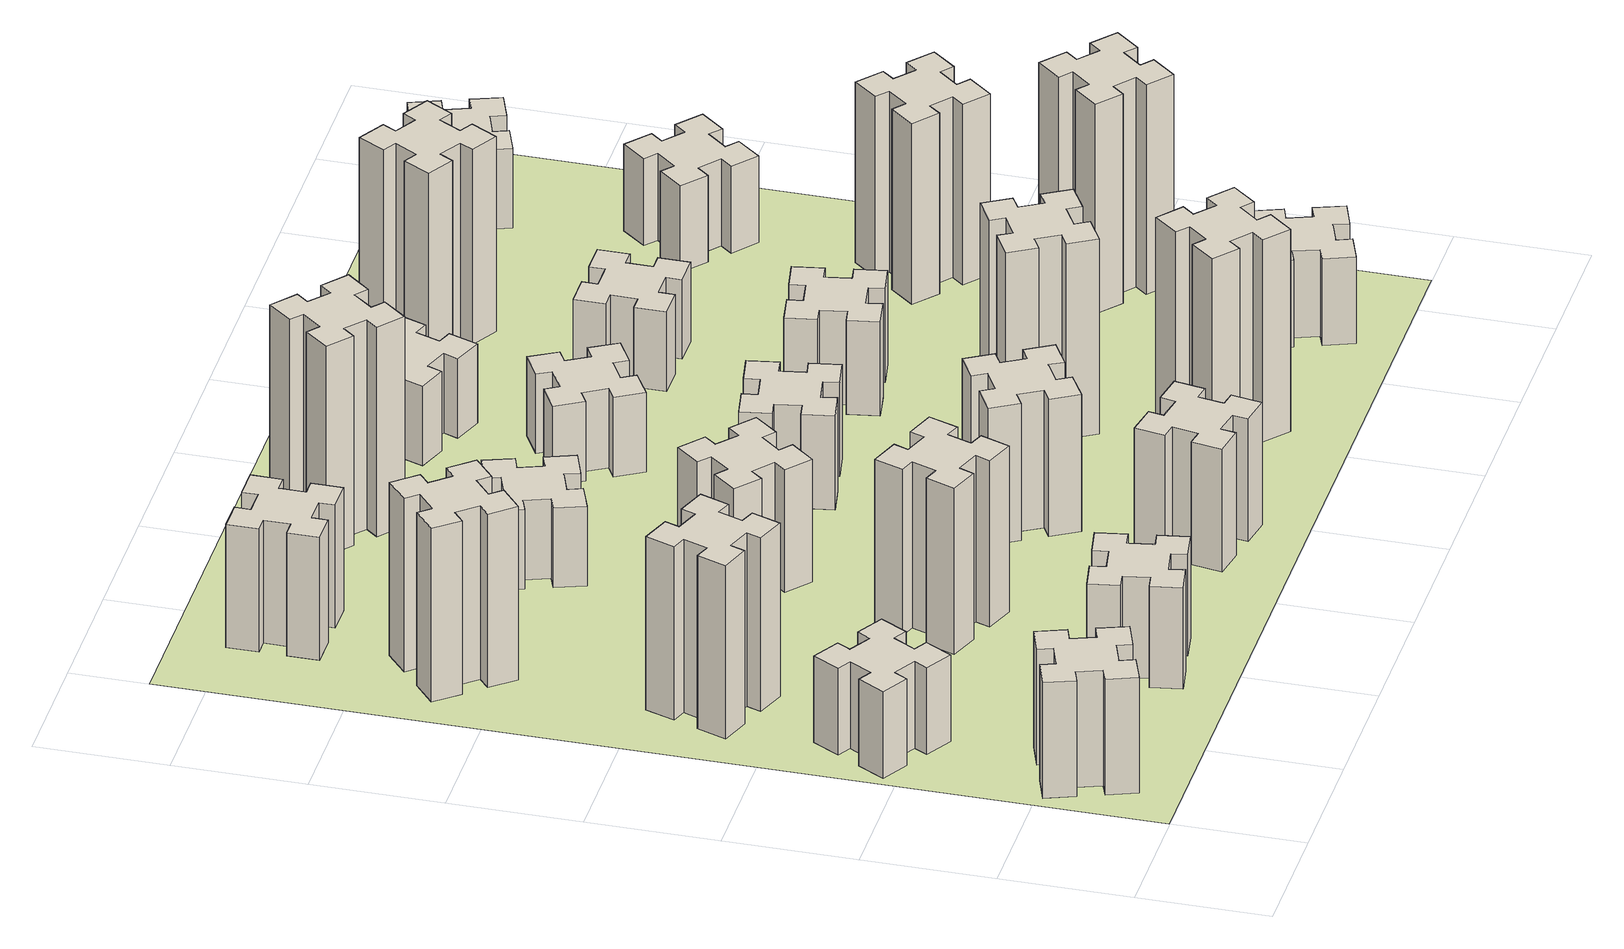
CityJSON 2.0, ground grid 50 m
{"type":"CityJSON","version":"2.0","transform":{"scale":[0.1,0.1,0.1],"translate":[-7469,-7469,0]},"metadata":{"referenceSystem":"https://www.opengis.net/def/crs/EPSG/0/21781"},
"CityObjects":{
"building1":{"type":"Building","attributes":{"class":"1000","function":"1000","usage":"1000","yearOfConstruction":2016,"roofType":"1000","measuredHeight":48,"storeysAboveGround":30,"storeysBelowGround":0},"geometry":[{"type":"Solid","lod":"1","boundaries":[[[[0,1,2,3,4,5,6,7,8,9,10,11,12,13,14,15,16,17,18,19]],[[17,16,20,21]],[[16,15,22,20]],[[15,14,23,22]],[[14,13,24,23]],[[13,12,25,24]],[[12,11,26,25]],[[11,10,27,26]],[[10,9,28,27]],[[9,8,29,28]],[[8,7,30,29]],[[7,6,31,30]],[[6,5,32,31]],[[5,4,33,32]],[[4,3,34,33]],[[3,2,35,34]],[[2,1,36,35]],[[1,0,37,36]],[[0,19,38,37]],[[19,18,39,38]],[[18,17,21,39]],[[24,25,26,27,28,29,30,31,32,33,34,35,36,37,38,39,21,20,22,23]]]]}]},
"building2":{"type":"Building","attributes":{"class":"1000","function":"1000","usage":"1000","yearOfConstruction":2016,"roofType":"1000","measuredHeight":36,"storeysAboveGround":30,"storeysBelowGround":0},"geometry":[{"type":"Solid","lod":"1","boundaries":[[[[40,41,42,43,44,45,46,47,48,49,50,51,52,53,54,55,56,57,58,59]],[[57,56,60,61]],[[56,55,62,60]],[[55,54,63,62]],[[54,53,64,63]],[[53,52,65,64]],[[52,51,66,65]],[[51,50,67,66]],[[50,49,68,67]],[[49,48,69,68]],[[48,47,70,69]],[[47,46,71,70]],[[46,45,72,71]],[[45,44,73,72]],[[44,43,74,73]],[[43,42,75,74]],[[42,41,76,75]],[[41,40,77,76]],[[40,59,78,77]],[[59,58,79,78]],[[58,57,61,79]],[[64,65,66,67,68,69,70,71,72,73,74,75,76,77,78,79,61,60,62,63]]]]}]},
"building3":{"type":"Building","attributes":{"class":"1000","function":"1000","usage":"1000","yearOfConstruction":2016,"roofType":"1000","measuredHeight":72,"storeysAboveGround":30,"storeysBelowGround":0},"geometry":[{"type":"Solid","lod":"1","boundaries":[[[[80,81,82,83,84,85,86,87,88,89,90,91,92,93,94,95,96,97,98,99]],[[97,96,100,101]],[[96,95,102,100]],[[95,94,103,102]],[[94,93,104,103]],[[93,92,105,104]],[[92,91,106,105]],[[91,90,107,106]],[[90,89,108,107]],[[89,88,109,108]],[[88,87,110,109]],[[87,86,111,110]],[[86,85,112,111]],[[85,84,113,112]],[[84,83,114,113]],[[83,82,115,114]],[[82,81,116,115]],[[81,80,117,116]],[[80,99,118,117]],[[99,98,119,118]],[[98,97,101,119]],[[104,105,106,107,108,109,110,111,112,113,114,115,116,117,118,119,101,100,102,103]]]]}]},
"building4":{"type":"Building","attributes":{"class":"1000","function":"1000","usage":"1000","yearOfConstruction":2016,"roofType":"1000","measuredHeight":42,"storeysAboveGround":30,"storeysBelowGround":0},"geometry":[{"type":"Solid","lod":"1","boundaries":[[[[120,121,122,123,124,125,126,127,128,129,130,131,132,133,134,135,136,137,138,139]],[[137,136,140,141]],[[136,135,142,140]],[[135,134,143,142]],[[134,133,144,143]],[[133,132,145,144]],[[132,131,146,145]],[[131,130,147,146]],[[130,129,148,147]],[[129,128,149,148]],[[128,127,150,149]],[[127,126,151,150]],[[126,125,152,151]],[[125,124,153,152]],[[124,123,154,153]],[[123,122,155,154]],[[122,121,156,155]],[[121,120,157,156]],[[120,139,158,157]],[[139,138,159,158]],[[138,137,141,159]],[[144,145,146,147,148,149,150,151,152,153,154,155,156,157,158,159,141,140,142,143]]]]}]},
"building5":{"type":"Building","attributes":{"class":"1000","function":"1000","usage":"1000","yearOfConstruction":2016,"roofType":"1000","measuredHeight":72,"storeysAboveGround":30,"storeysBelowGround":0},"geometry":[{"type":"Solid","lod":"1","boundaries":[[[[160,161,162,163,164,165,166,167,168,169,170,171,172,173,174,175,176,177,178,179]],[[177,176,180,181]],[[176,175,182,180]],[[175,174,183,182]],[[174,173,184,183]],[[173,172,185,184]],[[172,171,186,185]],[[171,170,187,186]],[[170,169,188,187]],[[169,168,189,188]],[[168,167,190,189]],[[167,166,191,190]],[[166,165,192,191]],[[165,164,193,192]],[[164,163,194,193]],[[163,162,195,194]],[[162,161,196,195]],[[161,160,197,196]],[[160,179,198,197]],[[179,178,199,198]],[[178,177,181,199]],[[184,185,186,187,188,189,190,191,192,193,194,195,196,197,198,199,181,180,182,183]]]]}]},
"building6":{"type":"Building","attributes":{"class":"1000","function":"1000","usage":"1000","yearOfConstruction":2016,"roofType":"1000","measuredHeight":69,"storeysAboveGround":30,"storeysBelowGround":0},"geometry":[{"type":"Solid","lod":"1","boundaries":[[[[200,201,202,203,204,205,206,207,208,209,210,211,212,213,214,215,216,217,218,219]],[[217,216,220,221]],[[216,215,222,220]],[[215,214,223,222]],[[214,213,224,223]],[[213,212,225,224]],[[212,211,226,225]],[[211,210,227,226]],[[210,209,228,227]],[[209,208,229,228]],[[208,207,230,229]],[[207,206,231,230]],[[206,205,232,231]],[[205,204,233,232]],[[204,203,234,233]],[[203,202,235,234]],[[202,201,236,235]],[[201,200,237,236]],[[200,219,238,237]],[[219,218,239,238]],[[218,217,221,239]],[[224,225,226,227,228,229,230,231,232,233,234,235,236,237,238,239,221,220,222,223]]]]}]},
"building7":{"type":"Building","attributes":{"class":"1000","function":"1000","usage":"1000","yearOfConstruction":2016,"roofType":"1000","measuredHeight":51,"storeysAboveGround":30,"storeysBelowGround":0},"geometry":[{"type":"Solid","lod":"1","boundaries":[[[[240,241,242,243,244,245,246,247,248,249,250,251,252,253,254,255,256,257,258,259]],[[257,256,260,261]],[[256,255,262,260]],[[255,254,263,262]],[[254,253,264,263]],[[253,252,265,264]],[[252,251,266,265]],[[251,250,267,266]],[[250,249,268,267]],[[249,248,269,268]],[[248,247,270,269]],[[247,246,271,270]],[[246,245,272,271]],[[245,244,273,272]],[[244,243,274,273]],[[243,242,275,274]],[[242,241,276,275]],[[241,240,277,276]],[[240,259,278,277]],[[259,258,279,278]],[[258,257,261,279]],[[264,265,266,267,268,269,270,271,272,273,274,275,276,277,278,279,261,260,262,263]]]]}]},
"building8":{"type":"Building","attributes":{"class":"1000","function":"1000","usage":"1000","yearOfConstruction":2016,"roofType":"1000","measuredHeight":51,"storeysAboveGround":30,"storeysBelowGround":0},"geometry":[{"type":"Solid","lod":"1","boundaries":[[[[280,281,282,283,284,285,286,287,288,289,290,291,292,293,294,295,296,297,298,299]],[[297,296,300,301]],[[296,295,302,300]],[[295,294,303,302]],[[294,293,304,303]],[[293,292,305,304]],[[292,291,306,305]],[[291,290,307,306]],[[290,289,308,307]],[[289,288,309,308]],[[288,287,310,309]],[[287,286,311,310]],[[286,285,312,311]],[[285,284,313,312]],[[284,283,314,313]],[[283,282,315,314]],[[282,281,316,315]],[[281,280,317,316]],[[280,299,318,317]],[[299,298,319,318]],[[298,297,301,319]],[[304,305,306,307,308,309,310,311,312,313,314,315,316,317,318,319,301,300,302,303]]]]}]},
"building9":{"type":"Building","attributes":{"class":"1000","function":"1000","usage":"1000","yearOfConstruction":2016,"roofType":"1000","measuredHeight":33,"storeysAboveGround":30,"storeysBelowGround":0},"geometry":[{"type":"Solid","lod":"1","boundaries":[[[[320,321,322,323,324,325,326,327,328,329,330,331,332,333,334,335,336,337,338,339]],[[337,336,340,341]],[[336,335,342,340]],[[335,334,343,342]],[[334,333,344,343]],[[333,332,345,344]],[[332,331,346,345]],[[331,330,347,346]],[[330,329,348,347]],[[329,328,349,348]],[[328,327,350,349]],[[327,326,351,350]],[[326,325,352,351]],[[325,324,353,352]],[[324,323,354,353]],[[323,322,355,354]],[[322,321,356,355]],[[321,320,357,356]],[[320,339,358,357]],[[339,338,359,358]],[[338,337,341,359]],[[344,345,346,347,348,349,350,351,352,353,354,355,356,357,358,359,341,340,342,343]]]]}]},
"building10":{"type":"Building","attributes":{"class":"1000","function":"1000","usage":"1000","yearOfConstruction":2016,"roofType":"1000","measuredHeight":51,"storeysAboveGround":30,"storeysBelowGround":0},"geometry":[{"type":"Solid","lod":"1","boundaries":[[[[360,361,362,363,364,365,366,367,368,369,370,371,372,373,374,375,376,377,378,379]],[[377,376,380,381]],[[376,375,382,380]],[[375,374,383,382]],[[374,373,384,383]],[[373,372,385,384]],[[372,371,386,385]],[[371,370,387,386]],[[370,369,388,387]],[[369,368,389,388]],[[368,367,390,389]],[[367,366,391,390]],[[366,365,392,391]],[[365,364,393,392]],[[364,363,394,393]],[[363,362,395,394]],[[362,361,396,395]],[[361,360,397,396]],[[360,379,398,397]],[[379,378,399,398]],[[378,377,381,399]],[[384,385,386,387,388,389,390,391,392,393,394,395,396,397,398,399,381,380,382,383]]]]}]},
"building11":{"type":"Building","attributes":{"class":"1000","function":"1000","usage":"1000","yearOfConstruction":2016,"roofType":"1000","measuredHeight":57,"storeysAboveGround":30,"storeysBelowGround":0},"geometry":[{"type":"Solid","lod":"1","boundaries":[[[[400,401,402,403,404,405,406,407,408,409,410,411,412,413,414,415,416,417,418,419]],[[417,416,420,421]],[[416,415,422,420]],[[415,414,423,422]],[[414,413,424,423]],[[413,412,425,424]],[[412,411,426,425]],[[411,410,427,426]],[[410,409,428,427]],[[409,408,429,428]],[[408,407,430,429]],[[407,406,431,430]],[[406,405,432,431]],[[405,404,433,432]],[[404,403,434,433]],[[403,402,435,434]],[[402,401,436,435]],[[401,400,437,436]],[[400,419,438,437]],[[419,418,439,438]],[[418,417,421,439]],[[424,425,426,427,428,429,430,431,432,433,434,435,436,437,438,439,421,420,422,423]]]]}]},
"building12":{"type":"Building","attributes":{"class":"1000","function":"1000","usage":"1000","yearOfConstruction":2016,"roofType":"1000","measuredHeight":87,"storeysAboveGround":30,"storeysBelowGround":0},"geometry":[{"type":"Solid","lod":"1","boundaries":[[[[440,441,442,443,444,445,446,447,448,449,450,451,452,453,454,455,456,457,458,459]],[[457,456,460,461]],[[456,455,462,460]],[[455,454,463,462]],[[454,453,464,463]],[[453,452,465,464]],[[452,451,466,465]],[[451,450,467,466]],[[450,449,468,467]],[[449,448,469,468]],[[448,447,470,469]],[[447,446,471,470]],[[446,445,472,471]],[[445,444,473,472]],[[444,443,474,473]],[[443,442,475,474]],[[442,441,476,475]],[[441,440,477,476]],[[440,459,478,477]],[[459,458,479,478]],[[458,457,461,479]],[[464,465,466,467,468,469,470,471,472,473,474,475,476,477,478,479,461,460,462,463]]]]}]},
"building13":{"type":"Building","attributes":{"class":"1000","function":"1000","usage":"1000","yearOfConstruction":2016,"roofType":"1000","measuredHeight":39,"storeysAboveGround":30,"storeysBelowGround":0},"geometry":[{"type":"Solid","lod":"1","boundaries":[[[[480,481,482,483,484,485,486,487,488,489,490,491,492,493,494,495,496,497,498,499]],[[497,496,500,501]],[[496,495,502,500]],[[495,494,503,502]],[[494,493,504,503]],[[493,492,505,504]],[[492,491,506,505]],[[491,490,507,506]],[[490,489,508,507]],[[489,488,509,508]],[[488,487,510,509]],[[487,486,511,510]],[[486,485,512,511]],[[485,484,513,512]],[[484,483,514,513]],[[483,482,515,514]],[[482,481,516,515]],[[481,480,517,516]],[[480,499,518,517]],[[499,498,519,518]],[[498,497,501,519]],[[504,505,506,507,508,509,510,511,512,513,514,515,516,517,518,519,501,500,502,503]]]]}]},
"building14":{"type":"Building","attributes":{"class":"1000","function":"1000","usage":"1000","yearOfConstruction":2016,"roofType":"1000","measuredHeight":33,"storeysAboveGround":30,"storeysBelowGround":0},"geometry":[{"type":"Solid","lod":"1","boundaries":[[[[520,521,522,523,524,525,526,527,528,529,530,531,532,533,534,535,536,537,538,539]],[[537,536,540,541]],[[536,535,542,540]],[[535,534,543,542]],[[534,533,544,543]],[[533,532,545,544]],[[532,531,546,545]],[[531,530,547,546]],[[530,529,548,547]],[[529,528,549,548]],[[528,527,550,549]],[[527,526,551,550]],[[526,525,552,551]],[[525,524,553,552]],[[524,523,554,553]],[[523,522,555,554]],[[522,521,556,555]],[[521,520,557,556]],[[520,539,558,557]],[[539,538,559,558]],[[538,537,541,559]],[[544,545,546,547,548,549,550,551,552,553,554,555,556,557,558,559,541,540,542,543]]]]}]},
"building15":{"type":"Building","attributes":{"class":"1000","function":"1000","usage":"1000","yearOfConstruction":2016,"roofType":"1000","measuredHeight":84,"storeysAboveGround":30,"storeysBelowGround":0},"geometry":[{"type":"Solid","lod":"1","boundaries":[[[[560,561,562,563,564,565,566,567,568,569,570,571,572,573,574,575,576,577,578,579]],[[577,576,580,581]],[[576,575,582,580]],[[575,574,583,582]],[[574,573,584,583]],[[573,572,585,584]],[[572,571,586,585]],[[571,570,587,586]],[[570,569,588,587]],[[569,568,589,588]],[[568,567,590,589]],[[567,566,591,590]],[[566,565,592,591]],[[565,564,593,592]],[[564,563,594,593]],[[563,562,595,594]],[[562,561,596,595]],[[561,560,597,596]],[[560,579,598,597]],[[579,578,599,598]],[[578,577,581,599]],[[584,585,586,587,588,589,590,591,592,593,594,595,596,597,598,599,581,580,582,583]]]]}]},
"building16":{"type":"Building","attributes":{"class":"1000","function":"1000","usage":"1000","yearOfConstruction":2016,"roofType":"1000","measuredHeight":33,"storeysAboveGround":30,"storeysBelowGround":0},"geometry":[{"type":"Solid","lod":"1","boundaries":[[[[600,601,602,603,604,605,606,607,608,609,610,611,612,613,614,615,616,617,618,619]],[[617,616,620,621]],[[616,615,622,620]],[[615,614,623,622]],[[614,613,624,623]],[[613,612,625,624]],[[612,611,626,625]],[[611,610,627,626]],[[610,609,628,627]],[[609,608,629,628]],[[608,607,630,629]],[[607,606,631,630]],[[606,605,632,631]],[[605,604,633,632]],[[604,603,634,633]],[[603,602,635,634]],[[602,601,636,635]],[[601,600,637,636]],[[600,619,638,637]],[[619,618,639,638]],[[618,617,621,639]],[[624,625,626,627,628,629,630,631,632,633,634,635,636,637,638,639,621,620,622,623]]]]}]},
"building17":{"type":"Building","attributes":{"class":"1000","function":"1000","usage":"1000","yearOfConstruction":2016,"roofType":"1000","measuredHeight":81,"storeysAboveGround":30,"storeysBelowGround":0},"geometry":[{"type":"Solid","lod":"1","boundaries":[[[[640,641,642,643,644,645,646,647,648,649,650,651,652,653,654,655,656,657,658,659]],[[657,656,660,661]],[[656,655,662,660]],[[655,654,663,662]],[[654,653,664,663]],[[653,652,665,664]],[[652,651,666,665]],[[651,650,667,666]],[[650,649,668,667]],[[649,648,669,668]],[[648,647,670,669]],[[647,646,671,670]],[[646,645,672,671]],[[645,644,673,672]],[[644,643,674,673]],[[643,642,675,674]],[[642,641,676,675]],[[641,640,677,676]],[[640,659,678,677]],[[659,658,679,678]],[[658,657,661,679]],[[664,665,666,667,668,669,670,671,672,673,674,675,676,677,678,679,661,660,662,663]]]]}]},
"building18":{"type":"Building","attributes":{"class":"1000","function":"1000","usage":"1000","yearOfConstruction":2016,"roofType":"1000","measuredHeight":39,"storeysAboveGround":30,"storeysBelowGround":0},"geometry":[{"type":"Solid","lod":"1","boundaries":[[[[680,681,682,683,684,685,686,687,688,689,690,691,692,693,694,695,696,697,698,699]],[[697,696,700,701]],[[696,695,702,700]],[[695,694,703,702]],[[694,693,704,703]],[[693,692,705,704]],[[692,691,706,705]],[[691,690,707,706]],[[690,689,708,707]],[[689,688,709,708]],[[688,687,710,709]],[[687,686,711,710]],[[686,685,712,711]],[[685,684,713,712]],[[684,683,714,713]],[[683,682,715,714]],[[682,681,716,715]],[[681,680,717,716]],[[680,699,718,717]],[[699,698,719,718]],[[698,697,701,719]],[[704,705,706,707,708,709,710,711,712,713,714,715,716,717,718,719,701,700,702,703]]]]}]},
"building19":{"type":"Building","attributes":{"class":"1000","function":"1000","usage":"1000","yearOfConstruction":2016,"roofType":"1000","measuredHeight":33,"storeysAboveGround":30,"storeysBelowGround":0},"geometry":[{"type":"Solid","lod":"1","boundaries":[[[[720,721,722,723,724,725,726,727,728,729,730,731,732,733,734,735,736,737,738,739]],[[737,736,740,741]],[[736,735,742,740]],[[735,734,743,742]],[[734,733,744,743]],[[733,732,745,744]],[[732,731,746,745]],[[731,730,747,746]],[[730,729,748,747]],[[729,728,749,748]],[[728,727,750,749]],[[727,726,751,750]],[[726,725,752,751]],[[725,724,753,752]],[[724,723,754,753]],[[723,722,755,754]],[[722,721,756,755]],[[721,720,757,756]],[[720,739,758,757]],[[739,738,759,758]],[[738,737,741,759]],[[744,745,746,747,748,749,750,751,752,753,754,755,756,757,758,759,741,740,742,743]]]]}]},
"building20":{"type":"Building","attributes":{"class":"1000","function":"1000","usage":"1000","yearOfConstruction":2016,"roofType":"1000","measuredHeight":36,"storeysAboveGround":30,"storeysBelowGround":0},"geometry":[{"type":"Solid","lod":"1","boundaries":[[[[760,761,762,763,764,765,766,767,768,769,770,771,772,773,774,775,776,777,778,779]],[[777,776,780,781]],[[776,775,782,780]],[[775,774,783,782]],[[774,773,784,783]],[[773,772,785,784]],[[772,771,786,785]],[[771,770,787,786]],[[770,769,788,787]],[[769,768,789,788]],[[768,767,790,789]],[[767,766,791,790]],[[766,765,792,791]],[[765,764,793,792]],[[764,763,794,793]],[[763,762,795,794]],[[762,761,796,795]],[[761,760,797,796]],[[760,779,798,797]],[[779,778,799,798]],[[778,777,781,799]],[[784,785,786,787,788,789,790,791,792,793,794,795,796,797,798,799,781,780,782,783]]]]}]},
"building21":{"type":"Building","attributes":{"class":"1000","function":"1000","usage":"1000","yearOfConstruction":2016,"roofType":"1000","measuredHeight":81,"storeysAboveGround":30,"storeysBelowGround":0},"geometry":[{"type":"Solid","lod":"1","boundaries":[[[[800,801,802,803,804,805,806,807,808,809,810,811,812,813,814,815,816,817,818,819]],[[817,816,820,821]],[[816,815,822,820]],[[815,814,823,822]],[[814,813,824,823]],[[813,812,825,824]],[[812,811,826,825]],[[811,810,827,826]],[[810,809,828,827]],[[809,808,829,828]],[[808,807,830,829]],[[807,806,831,830]],[[806,805,832,831]],[[805,804,833,832]],[[804,803,834,833]],[[803,802,835,834]],[[802,801,836,835]],[[801,800,837,836]],[[800,819,838,837]],[[819,818,839,838]],[[818,817,821,839]],[[824,825,826,827,828,829,830,831,832,833,834,835,836,837,838,839,821,820,822,823]]]]}]},
"building22":{"type":"Building","attributes":{"class":"1000","function":"1000","usage":"1000","yearOfConstruction":2016,"roofType":"1000","measuredHeight":87,"storeysAboveGround":30,"storeysBelowGround":0},"geometry":[{"type":"Solid","lod":"1","boundaries":[[[[840,841,842,843,844,845,846,847,848,849,850,851,852,853,854,855,856,857,858,859]],[[857,856,860,861]],[[856,855,862,860]],[[855,854,863,862]],[[854,853,864,863]],[[853,852,865,864]],[[852,851,866,865]],[[851,850,867,866]],[[850,849,868,867]],[[849,848,869,868]],[[848,847,870,869]],[[847,846,871,870]],[[846,845,872,871]],[[845,844,873,872]],[[844,843,874,873]],[[843,842,875,874]],[[842,841,876,875]],[[841,840,877,876]],[[840,859,878,877]],[[859,858,879,878]],[[858,857,861,879]],[[864,865,866,867,868,869,870,871,872,873,874,875,876,877,878,879,861,860,862,863]]]]}]},
"building23":{"type":"Building","attributes":{"class":"1000","function":"1000","usage":"1000","yearOfConstruction":2016,"roofType":"1000","measuredHeight":75,"storeysAboveGround":30,"storeysBelowGround":0},"geometry":[{"type":"Solid","lod":"1","boundaries":[[[[880,881,882,883,884,885,886,887,888,889,890,891,892,893,894,895,896,897,898,899]],[[897,896,900,901]],[[896,895,902,900]],[[895,894,903,902]],[[894,893,904,903]],[[893,892,905,904]],[[892,891,906,905]],[[891,890,907,906]],[[890,889,908,907]],[[889,888,909,908]],[[888,887,910,909]],[[887,886,911,910]],[[886,885,912,911]],[[885,884,913,912]],[[884,883,914,913]],[[883,882,915,914]],[[882,881,916,915]],[[881,880,917,916]],[[880,899,918,917]],[[899,898,919,918]],[[898,897,901,919]],[[904,905,906,907,908,909,910,911,912,913,914,915,916,917,918,919,901,900,902,903]]]]}]},
"building24":{"type":"Building","attributes":{"class":"1000","function":"1000","usage":"1000","yearOfConstruction":2016,"roofType":"1000","measuredHeight":36,"storeysAboveGround":30,"storeysBelowGround":0},"geometry":[{"type":"Solid","lod":"1","boundaries":[[[[920,921,922,923,924,925,926,927,928,929,930,931,932,933,934,935,936,937,938,939]],[[937,936,940,941]],[[936,935,942,940]],[[935,934,943,942]],[[934,933,944,943]],[[933,932,945,944]],[[932,931,946,945]],[[931,930,947,946]],[[930,929,948,947]],[[929,928,949,948]],[[928,927,950,949]],[[927,926,951,950]],[[926,925,952,951]],[[925,924,953,952]],[[924,923,954,953]],[[923,922,955,954]],[[922,921,956,955]],[[921,920,957,956]],[[920,939,958,957]],[[939,938,959,958]],[[938,937,941,959]],[[944,945,946,947,948,949,950,951,952,953,954,955,956,957,958,959,941,940,942,943]]]]}]},
"building25":{"type":"Building","attributes":{"class":"1000","function":"1000","usage":"1000","yearOfConstruction":2016,"roofType":"1000","measuredHeight":33,"storeysAboveGround":30,"storeysBelowGround":0},"geometry":[{"type":"Solid","lod":"1","boundaries":[[[[960,961,962,963,964,965,966,967,968,969,970,971,972,973,974,975,976,977,978,979]],[[977,976,980,981]],[[976,975,982,980]],[[975,974,983,982]],[[974,973,984,983]],[[973,972,985,984]],[[972,971,986,985]],[[971,970,987,986]],[[970,969,988,987]],[[969,968,989,988]],[[968,967,990,989]],[[967,966,991,990]],[[966,965,992,991]],[[965,964,993,992]],[[964,963,994,993]],[[963,962,995,994]],[[962,961,996,995]],[[961,960,997,996]],[[960,979,998,997]],[[979,978,999,998]],[[978,977,981,999]],[[984,985,986,987,988,989,990,991,992,993,994,995,996,997,998,999,981,980,982,983]]]]}]},
"landuse1":{"type":"LandUse","attributes":{"name":"plot1","function":"1010"},"geometry":[{"type":"MultiSurface","lod":"1","boundaries":[[[1000,1001,1002,1003]]]}]}
},
"vertices":[
[266,255,0],[360,289,0],[380,233,0],[493,274,0],[452,387,0],[396,366,0],[362,460,0],[418,480,0],[377,593,0],[264,552,0],[285,496,0],[191,462,0],[170,518,0],[57,477,0],[99,364,0],[155,385,0],[189,291,0],[133,270,0],[174,157,0],[287,199,0],[189,291,480],[133,270,480],[155,385,480],[99,364,480],[57,477,480],[170,518,480],[191,462,480],[285,496,480],[264,552,480],[377,593,480],[418,480,480],[362,460,480],[396,366,480],[452,387,480],[493,274,480],[380,233,480],[360,289,480],[266,255,480],[287,199,480],[174,157,480],
[205,1214,0],[155,1127,0],[103,1157,0],[43,1053,0],[147,993,0],[177,1045,0],[264,995,0],[234,943,0],[338,883,0],[398,987,0],[346,1017,0],[396,1104,0],[448,1074,0],[508,1178,0],[404,1238,0],[374,1186,0],[287,1236,0],[317,1288,0],[213,1348,0],[153,1244,0],[287,1236,360],[317,1288,360],[374,1186,360],[404,1238,360],[508,1178,360],[448,1074,360],[396,1104,360],[346,1017,360],[398,987,360],[338,883,360],[234,943,360],[264,995,360],[177,1045,360],[147,993,360],[43,1053,360],[103,1157,360],[155,1127,360],[205,1214,360],[153,1244,360],[213,1348,360],
[291,1669,0],[385,1635,0],[364,1579,0],[477,1537,0],[518,1650,0],[462,1671,0],[496,1765,0],[552,1744,0],[593,1857,0],[480,1898,0],[460,1842,0],[366,1876,0],[387,1932,0],[274,1973,0],[233,1860,0],[289,1840,0],[255,1746,0],[199,1767,0],[157,1654,0],[270,1613,0],[255,1746,720],[199,1767,720],[289,1840,720],[233,1860,720],[274,1973,720],[387,1932,720],[366,1876,720],[460,1842,720],[480,1898,720],[593,1857,720],[552,1744,720],[496,1765,720],[462,1671,720],[518,1650,720],[477,1537,720],[364,1579,720],[385,1635,720],[291,1669,720],[270,1613,720],[157,1654,720],
[898,405,0],[916,307,0],[857,297,0],[877,178,0],[996,199,0],[985,258,0],[1084,276,0],[1094,217,0],[1212,237,0],[1191,356,0],[1132,345,0],[1115,444,0],[1174,454,0],[1153,572,0],[1035,551,0],[1045,492,0],[947,475,0],[937,534,0],[818,513,0],[839,395,0],[947,475,420],[937,534,420],[1045,492,420],[1035,551,420],[1153,572,420],[1174,454,420],[1115,444,420],[1132,345,420],[1191,356,420],[1212,237,420],[1094,217,420],[1084,276,420],[985,258,420],[996,199,420],[877,178,420],[857,297,420],[916,307,420],[898,405,420],[839,395,420],[818,513,420],
[259,2663,0],[323,2586,0],[277,2548,0],[354,2456,0],[446,2533,0],[408,2579,0],[484,2643,0],[523,2597,0],[615,2674,0],[538,2766,0],[492,2728,0],[427,2804,0],[473,2843,0],[396,2935,0],[304,2858,0],[343,2812,0],[266,2747,0],[228,2793,0],[136,2716,0],[213,2624,0],[266,2747,720],[228,2793,720],[343,2812,720],[304,2858,720],[396,2935,720],[473,2843,720],[427,2804,720],[492,2728,720],[538,2766,720],[615,2674,720],[523,2597,720],[484,2643,720],[408,2579,720],[446,2533,720],[354,2456,720],[277,2548,720],[323,2586,720],[259,2663,720],[213,2624,720],[136,2716,720],
[1200,1202,0],[1106,1236,0],[1127,1292,0],[1014,1333,0],[973,1220,0],[1029,1200,0],[995,1106,0],[939,1127,0],[897,1014,0],[1010,973,0],[1031,1029,0],[1125,995,0],[1104,939,0],[1217,897,0],[1258,1010,0],[1202,1031,0],[1236,1125,0],[1292,1104,0],[1333,1217,0],[1220,1258,0],[1236,1125,690],[1292,1104,690],[1202,1031,690],[1258,1010,690],[1217,897,690],[1104,939,690],[1125,995,690],[1031,1029,690],[1010,973,690],[897,1014,690],[939,1127,690],[995,1106,690],[1029,1200,690],[973,1220,690],[1014,1333,690],[1127,1292,690],[1106,1236,690],[1200,1202,690],[1220,1258,690],[1333,1217,690],
[425,3225,0],[525,3225,0],[525,3165,0],[645,3165,0],[645,3285,0],[585,3285,0],[585,3385,0],[645,3385,0],[645,3505,0],[525,3505,0],[525,3445,0],[425,3445,0],[425,3505,0],[305,3505,0],[305,3385,0],[365,3385,0],[365,3285,0],[305,3285,0],[305,3165,0],[425,3165,0],[365,3285,510],[305,3285,510],[365,3385,510],[305,3385,510],[305,3505,510],[425,3505,510],[425,3445,510],[525,3445,510],[525,3505,510],[645,3505,510],[645,3385,510],[585,3385,510],[585,3285,510],[645,3285,510],[645,3165,510],[525,3165,510],[525,3225,510],[425,3225,510],[425,3165,510],[305,3165,510],
[1163,1964,0],[1099,1888,0],[1053,1926,0],[976,1834,0],[1068,1757,0],[1106,1803,0],[1183,1739,0],[1144,1693,0],[1236,1616,0],[1313,1708,0],[1267,1746,0],[1332,1823,0],[1378,1784,0],[1455,1876,0],[1363,1953,0],[1324,1907,0],[1248,1972,0],[1286,2018,0],[1194,2095,0],[1117,2003,0],[1248,1972,510],[1286,2018,510],[1324,1907,510],[1363,1953,510],[1455,1876,510],[1378,1784,510],[1332,1823,510],[1267,1746,510],[1313,1708,510],[1236,1616,510],[1144,1693,510],[1183,1739,510],[1106,1803,510],[1068,1757,510],[976,1834,510],[1053,1926,510],[1099,1888,510],[1163,1964,510],[1117,2003,510],[1194,2095,510],
[1236,2586,0],[1202,2680,0],[1258,2700,0],[1217,2813,0],[1104,2772,0],[1125,2716,0],[1031,2682,0],[1010,2738,0],[897,2697,0],[939,2584,0],[995,2605,0],[1029,2511,0],[973,2490,0],[1014,2377,0],[1127,2419,0],[1106,2475,0],[1200,2509,0],[1220,2453,0],[1333,2494,0],[1292,2607,0],[1200,2509,330],[1220,2453,330],[1106,2475,330],[1127,2419,330],[1014,2377,330],[973,2490,330],[1029,2511,330],[995,2605,330],[939,2584,330],[897,2697,330],[1010,2738,330],[1031,2682,330],[1125,2716,330],[1104,2772,330],[1217,2813,330],[1258,2700,330],[1202,2680,330],[1236,2586,330],[1292,2607,330],[1333,2494,330],
[1787,276,0],[1885,258,0],[1875,199,0],[1993,178,0],[2014,297,0],[1955,307,0],[1972,405,0],[2031,395,0],[2052,513,0],[1934,534,0],[1924,475,0],[1825,492,0],[1836,551,0],[1717,572,0],[1697,454,0],[1756,444,0],[1738,345,0],[1679,356,0],[1658,237,0],[1777,217,0],[1738,345,510],[1679,356,510],[1756,444,510],[1697,454,510],[1717,572,510],[1836,551,510],[1825,492,510],[1924,475,510],[1934,534,510],[2052,513,510],[2031,395,510],[1972,405,510],[1955,307,510],[2014,297,510],[1993,178,510],[1875,199,510],[1885,258,510],[1787,276,510],[1777,217,510],[1658,237,510],
[1867,895,0],[1954,945,0],[1984,893,0],[2088,953,0],[2028,1057,0],[1976,1027,0],[1926,1114,0],[1978,1144,0],[1918,1248,0],[1814,1188,0],[1844,1136,0],[1757,1086,0],[1727,1138,0],[1623,1078,0],[1683,974,0],[1735,1004,0],[1785,917,0],[1733,887,0],[1793,783,0],[1897,843,0],[1785,917,570],[1733,887,570],[1735,1004,570],[1683,974,570],[1623,1078,570],[1727,1138,570],[1757,1086,570],[1844,1136,570],[1814,1188,570],[1918,1248,570],[1978,1144,570],[1926,1114,570],[1976,1027,570],[2028,1057,570],[2088,953,570],[1984,893,570],[1954,945,570],[1867,895,570],[1897,843,570],[1793,783,570],
[1163,3444,0],[1099,3368,0],[1053,3406,0],[976,3314,0],[1068,3237,0],[1106,3283,0],[1183,3219,0],[1144,3173,0],[1236,3096,0],[1313,3188,0],[1267,3226,0],[1332,3303,0],[1378,3264,0],[1455,3356,0],[1363,3433,0],[1324,3387,0],[1248,3452,0],[1286,3498,0],[1194,3575,0],[1117,3483,0],[1248,3452,870],[1286,3498,870],[1324,3387,870],[1363,3433,870],[1455,3356,870],[1378,3264,870],[1332,3303,870],[1267,3226,870],[1313,3188,870],[1236,3096,870],[1144,3173,870],[1183,3219,870],[1106,3283,870],[1068,3237,870],[976,3314,870],[1053,3406,870],[1099,3368,870],[1163,3444,870],[1117,3483,870],[1194,3575,870],
[1972,1825,0],[1955,1924,0],[2014,1934,0],[1993,2052,0],[1875,2031,0],[1885,1972,0],[1787,1955,0],[1777,2014,0],[1658,1993,0],[1679,1875,0],[1738,1885,0],[1756,1787,0],[1697,1777,0],[1717,1658,0],[1836,1679,0],[1825,1738,0],[1924,1756,0],[1934,1697,0],[2052,1717,0],[2031,1836,0],[1924,1756,390],[1934,1697,390],[1825,1738,390],[1836,1679,390],[1717,1658,390],[1697,1777,390],[1756,1787,390],[1738,1885,390],[1679,1875,390],[1658,1993,390],[1777,2014,390],[1787,1955,390],[1885,1972,390],[1875,2031,390],[1993,2052,390],[2014,1934,390],[1955,1924,390],[1972,1825,390],[2031,1836,390],[2052,1717,390],
[1735,2584,0],[1785,2497,0],[1733,2467,0],[1793,2363,0],[1897,2423,0],[1867,2475,0],[1954,2525,0],[1984,2473,0],[2088,2533,0],[2028,2637,0],[1976,2607,0],[1926,2694,0],[1978,2724,0],[1918,2828,0],[1814,2768,0],[1844,2716,0],[1757,2666,0],[1727,2718,0],[1623,2658,0],[1683,2554,0],[1757,2666,330],[1727,2718,330],[1844,2716,330],[1814,2768,330],[1918,2828,330],[1978,2724,330],[1926,2694,330],[1976,2607,330],[2028,2637,330],[2088,2533,330],[1984,2473,330],[1954,2525,330],[1867,2475,330],[1897,2423,330],[1793,2363,330],[1733,2467,330],[1785,2497,330],[1735,2584,330],[1683,2554,330],[1623,2658,330],
[2486,423,0],[2563,359,0],[2524,313,0],[2616,236,0],[2693,328,0],[2647,366,0],[2712,443,0],[2758,404,0],[2835,496,0],[2743,573,0],[2704,527,0],[2628,592,0],[2666,638,0],[2574,715,0],[2497,623,0],[2543,584,0],[2479,508,0],[2433,546,0],[2356,454,0],[2448,377,0],[2479,508,840],[2433,546,840],[2543,584,840],[2497,623,840],[2574,715,840],[2666,638,840],[2628,592,840],[2704,527,840],[2743,573,840],[2835,496,840],[2758,404,840],[2712,443,840],[2647,366,840],[2693,328,840],[2616,236,840],[2524,313,840],[2563,359,840],[2486,423,840],[2448,377,840],[2356,454,840],
[1771,3149,0],[1865,3115,0],[1844,3059,0],[1957,3017,0],[1998,3130,0],[1942,3151,0],[1976,3245,0],[2032,3224,0],[2073,3337,0],[1960,3378,0],[1940,3322,0],[1846,3356,0],[1867,3412,0],[1754,3453,0],[1713,3340,0],[1769,3320,0],[1735,3226,0],[1679,3247,0],[1637,3134,0],[1750,3093,0],[1735,3226,330],[1679,3247,330],[1769,3320,330],[1713,3340,330],[1754,3453,330],[1867,3412,330],[1846,3356,330],[1940,3322,330],[1960,3378,330],[2073,3337,330],[2032,3224,330],[1976,3245,330],[1942,3151,330],[1998,3130,330],[1957,3017,330],[1844,3059,330],[1865,3115,330],[1771,3149,330],[1750,3093,330],[1637,3134,330],
[2616,1127,0],[2566,1214,0],[2618,1244,0],[2558,1348,0],[2454,1288,0],[2484,1236,0],[2397,1186,0],[2367,1238,0],[2263,1178,0],[2323,1074,0],[2375,1104,0],[2425,1017,0],[2373,987,0],[2433,883,0],[2537,943,0],[2507,995,0],[2594,1045,0],[2624,993,0],[2728,1053,0],[2668,1157,0],[2594,1045,810],[2624,993,810],[2507,995,810],[2537,943,810],[2433,883,810],[2373,987,810],[2425,1017,810],[2375,1104,810],[2323,1074,810],[2263,1178,810],[2367,1238,810],[2397,1186,810],[2484,1236,810],[2454,1288,810],[2558,1348,810],[2618,1244,810],[2566,1214,810],[2616,1127,810],[2668,1157,810],[2728,1053,810],
[2525,1972,0],[2427,1955,0],[2417,2014,0],[2298,1993,0],[2319,1875,0],[2378,1885,0],[2396,1787,0],[2337,1777,0],[2357,1658,0],[2476,1679,0],[2465,1738,0],[2564,1756,0],[2574,1697,0],[2692,1717,0],[2671,1836,0],[2612,1825,0],[2595,1924,0],[2654,1934,0],[2633,2052,0],[2515,2031,0],[2595,1924,390],[2654,1934,390],[2612,1825,390],[2671,1836,390],[2692,1717,390],[2574,1697,390],[2564,1756,390],[2465,1738,390],[2476,1679,390],[2357,1658,390],[2337,1777,390],[2396,1787,390],[2378,1885,390],[2319,1875,390],[2298,1993,390],[2417,2014,390],[2427,1955,390],[2525,1972,390],[2515,2031,390],[2633,2052,390],
[2385,2645,0],[2385,2545,0],[2325,2545,0],[2325,2425,0],[2445,2425,0],[2445,2485,0],[2545,2485,0],[2545,2425,0],[2665,2425,0],[2665,2545,0],[2605,2545,0],[2605,2645,0],[2665,2645,0],[2665,2765,0],[2545,2765,0],[2545,2705,0],[2445,2705,0],[2445,2765,0],[2325,2765,0],[2325,2645,0],[2445,2705,330],[2445,2765,330],[2545,2705,330],[2545,2765,330],[2665,2765,330],[2665,2645,330],[2605,2645,330],[2605,2545,330],[2665,2545,330],[2665,2425,330],[2545,2425,330],[2545,2485,330],[2445,2485,330],[2445,2425,330],[2325,2425,330],[2325,2545,330],[2385,2545,330],[2385,2645,330],[2325,2645,330],[2325,2765,330],
[3326,255,0],[3420,289,0],[3440,233,0],[3553,274,0],[3512,387,0],[3456,366,0],[3422,460,0],[3478,480,0],[3437,593,0],[3324,552,0],[3345,496,0],[3251,462,0],[3230,518,0],[3117,477,0],[3159,364,0],[3215,385,0],[3249,291,0],[3193,270,0],[3234,157,0],[3347,199,0],[3249,291,360],[3193,270,360],[3215,385,360],[3159,364,360],[3117,477,360],[3230,518,360],[3251,462,360],[3345,496,360],[3324,552,360],[3437,593,360],[3478,480,360],[3422,460,360],[3456,366,360],[3512,387,360],[3553,274,360],[3440,233,360],[3420,289,360],[3326,255,360],[3347,199,360],[3234,157,360],
[2397,3265,0],[2484,3215,0],[2454,3163,0],[2558,3103,0],[2618,3207,0],[2566,3237,0],[2616,3324,0],[2668,3294,0],[2728,3398,0],[2624,3458,0],[2594,3406,0],[2507,3456,0],[2537,3508,0],[2433,3568,0],[2373,3464,0],[2425,3434,0],[2375,3347,0],[2323,3377,0],[2263,3273,0],[2367,3213,0],[2375,3347,810],[2323,3377,810],[2425,3434,810],[2373,3464,810],[2433,3568,810],[2537,3508,810],[2507,3456,810],[2594,3406,810],[2624,3458,810],[2728,3398,810],[2668,3294,810],[2616,3324,810],[2566,3237,810],[2618,3207,810],[2558,3103,810],[2454,3163,810],[2484,3215,810],[2397,3265,810],[2367,3213,810],[2263,3273,810],
[3487,1006,0],[3552,1083,0],[3598,1044,0],[3675,1136,0],[3583,1213,0],[3544,1167,0],[3468,1232,0],[3506,1278,0],[3414,1355,0],[3337,1263,0],[3383,1224,0],[3319,1148,0],[3273,1186,0],[3196,1094,0],[3288,1017,0],[3326,1063,0],[3403,999,0],[3364,953,0],[3456,876,0],[3533,968,0],[3403,999,870],[3364,953,870],[3326,1063,870],[3288,1017,870],[3196,1094,870],[3273,1186,870],[3319,1148,870],[3383,1224,870],[3337,1263,870],[3414,1355,870],[3506,1278,870],[3468,1232,870],[3544,1167,870],[3583,1213,870],[3675,1136,870],[3598,1044,870],[3552,1083,870],[3487,1006,870],[3533,968,870],[3456,876,870],
[3226,1703,0],[3303,1639,0],[3264,1593,0],[3356,1516,0],[3433,1608,0],[3387,1646,0],[3452,1723,0],[3498,1684,0],[3575,1776,0],[3483,1853,0],[3444,1807,0],[3368,1872,0],[3406,1918,0],[3314,1995,0],[3237,1903,0],[3283,1864,0],[3219,1788,0],[3173,1826,0],[3096,1734,0],[3188,1657,0],[3219,1788,750],[3173,1826,750],[3283,1864,750],[3237,1903,750],[3314,1995,750],[3406,1918,750],[3368,1872,750],[3444,1807,750],[3483,1853,750],[3575,1776,750],[3498,1684,750],[3452,1723,750],[3387,1646,750],[3433,1608,750],[3356,1516,750],[3264,1593,750],[3303,1639,750],[3226,1703,750],[3188,1657,750],[3096,1734,750],
[3444,2647,0],[3368,2712,0],[3406,2758,0],[3314,2835,0],[3237,2743,0],[3283,2704,0],[3219,2628,0],[3173,2666,0],[3096,2574,0],[3188,2497,0],[3226,2543,0],[3303,2479,0],[3264,2433,0],[3356,2356,0],[3433,2448,0],[3387,2486,0],[3452,2563,0],[3498,2524,0],[3575,2616,0],[3483,2693,0],[3452,2563,360],[3498,2524,360],[3387,2486,360],[3433,2448,360],[3356,2356,360],[3264,2433,360],[3303,2479,360],[3226,2543,360],[3188,2497,360],[3096,2574,360],[3173,2666,360],[3219,2628,360],[3283,2704,360],[3237,2743,360],[3314,2835,360],[3406,2758,360],[3368,2712,360],[3444,2647,360],[3483,2693,360],[3575,2616,360],
[3345,3556,0],[3251,3522,0],[3230,3578,0],[3117,3537,0],[3159,3424,0],[3215,3445,0],[3249,3351,0],[3193,3330,0],[3234,3217,0],[3347,3259,0],[3326,3315,0],[3420,3349,0],[3440,3293,0],[3553,3334,0],[3512,3447,0],[3456,3426,0],[3422,3520,0],[3478,3540,0],[3437,3653,0],[3324,3612,0],[3422,3520,330],[3478,3540,330],[3456,3426,330],[3512,3447,330],[3553,3334,330],[3440,3293,330],[3420,3349,330],[3326,3315,330],[3347,3259,330],[3234,3217,330],[3193,3330,330],[3249,3351,330],[3215,3445,330],[3159,3424,330],[3117,3537,330],[3230,3578,330],[3251,3522,330],[3345,3556,330],[3324,3612,330],[3437,3653,330],
[5,3705,0],[3705,3705,0],[3705,5,0],[5,5,0]
]}
